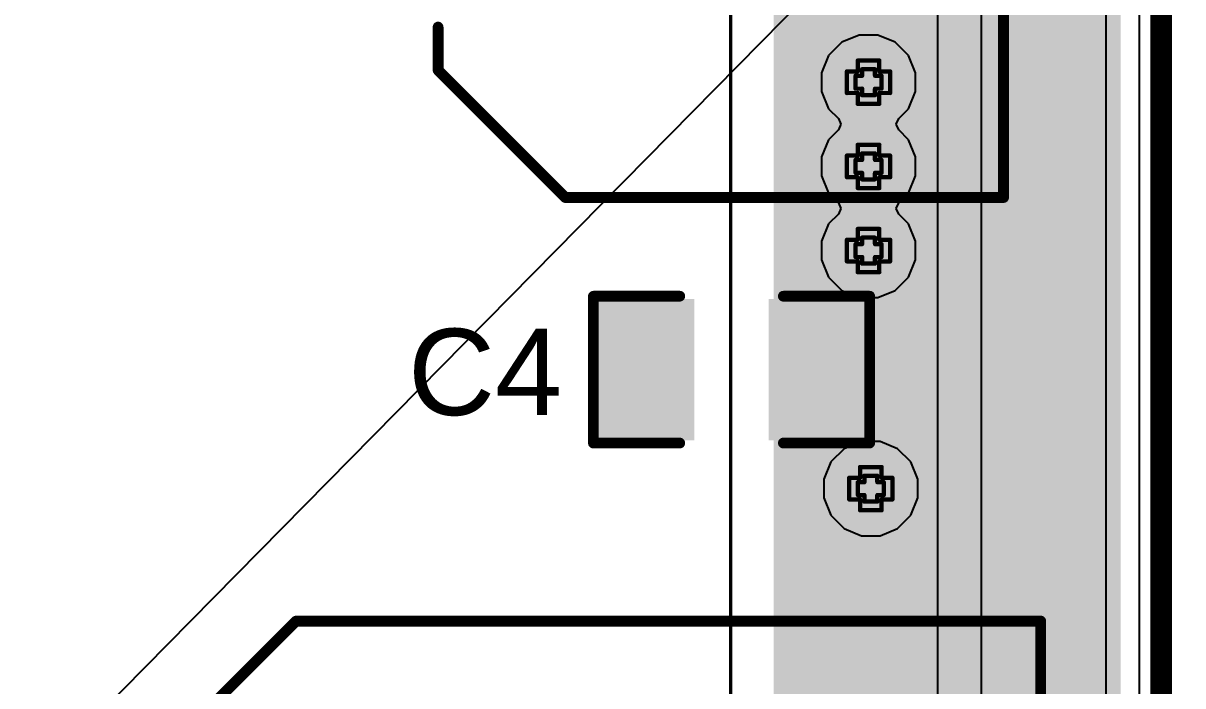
# Model space of a CAD drawing. Header units: inches. Extents: x -4 to 5258, y -4 to 5281.
# Drawn here: x 132.6 to 146.24, y 82.57 to 90.36 of the extents above; entities that cross this region are included whole.
import ezdxf

# ---------------------------------------------------------------- set-up
doc = ezdxf.new("R2010")
doc.units = ezdxf.units.IN
for name, color, linetype in [('Board Outline', 216, 'Continuous'), ('Bottom Layer', 5, 'Continuous'), ('Bottom Solder', 6, 'Continuous'), ('Drill Drawing', 1, 'Continuous'), ('Layer 1', 16, 'Continuous'), ('Layer 2', 76, 'Continuous'), ('Top Layer', 1, 'Continuous'), ('Top Overlay', 2, 'Continuous'), ('Top Paste', 8, 'Continuous'), ('Top Solder', 216, 'Continuous'), ('Via Holes', 16, 'Continuous')]:
    doc.layers.add(name, color=color, linetype=linetype)
doc.styles.add('Arial', font='', dxfattribs={"height": 0.2})
doc.styles.get('Arial').set_extended_font_data('Arial')

# ---------------------------------------------------------------- blocks, each defined once
blk = doc.blocks.new('SON_8_5_6__170')
at = {"layer": 'Top Solder'}
blk.add_line((0.323, 2.338), (-5201.151, 5129.383), dxfattribs=at)
blk = doc.blocks.new('C___0805_307')
at = {"layer": 'Top Layer'}
for points in [[(-1.524, 0.762), (-0.508, 0.762), (-0.508, -0.762), (-1.524, -0.762)], [(0.508, 0.762), (1.524, 0.762), (1.524, -0.762), (0.508, -0.762)]]:
    blk.add_hatch(color=1, dxfattribs=at).paths.add_polyline_path(points)
at = {"layer": 'Top Paste'}
for points in [[(-1.524, 0.762), (-0.508, 0.762), (-0.508, -0.762), (-1.524, -0.762)], [(0.508, 0.762), (1.524, 0.762), (1.524, -0.762), (0.508, -0.762)]]:
    blk.add_hatch(color=8, dxfattribs=at).paths.add_polyline_path(points)
at = {"layer": 'Top Solder'}
for points in [[(-1.594, 0.832), (-0.438, 0.832), (-0.438, -0.832), (-1.594, -0.832)], [(0.438, 0.832), (1.594, 0.832), (1.594, -0.832), (0.438, -0.832)]]:
    blk.add_hatch(color=216, dxfattribs=at).paths.add_polyline_path(points)
at = {"layer": 'Top Overlay'}
for points in [[(-0.61, 0.864, 0.127, 0.127, 0), (-1.626, 0.864, 0.127, 0.127, 0)], [(-1.626, 0.864, 0.127, 0.127, 0), (-1.626, -0.864, 0.127, 0.127, 0)], [(1.626, 0.864, 0.127, 0.127, 0), (0.61, 0.864, 0.127, 0.127, 0)], [(1.626, 0.864, 0.127, 0.127, 0), (1.626, -0.864, 0.127, 0.127, 0)], [(-0.61, -0.864, 0.127, 0.127, 0), (-1.626, -0.864, 0.127, 0.127, 0)], [(1.626, -0.864, 0.127, 0.127, 0), (0.61, -0.864, 0.127, 0.127, 0)]]:
    blk.add_lwpolyline(points, format="xyseb", dxfattribs=at)
for points in [[(-1.657, 0.864, 0.0635, 0.0635, 1), (-1.594, 0.864, 0.0635, 0.0635, 1)], [(-1.657, 0.864, 0.0635, 0.0635, 1), (-1.594, 0.864, 0.0635, 0.0635, 1)], [(-0.641, 0.864, 0.0635, 0.0635, 1), (-0.578, 0.864, 0.0635, 0.0635, 1)], [(0.578, 0.864, 0.0635, 0.0635, 1), (0.641, 0.864, 0.0635, 0.0635, 1)], [(1.594, 0.864, 0.0635, 0.0635, 1), (1.657, 0.864, 0.0635, 0.0635, 1)], [(1.594, 0.864, 0.0635, 0.0635, 1), (1.657, 0.864, 0.0635, 0.0635, 1)], [(-1.657, -0.864, 0.0635, 0.0635, 1), (-1.594, -0.864, 0.0635, 0.0635, 1)], [(-1.657, -0.864, 0.0635, 0.0635, 1), (-1.594, -0.864, 0.0635, 0.0635, 1)], [(-0.641, -0.864, 0.0635, 0.0635, 1), (-0.578, -0.864, 0.0635, 0.0635, 1)], [(0.578, -0.864, 0.0635, 0.0635, 1), (0.641, -0.864, 0.0635, 0.0635, 1)], [(1.594, -0.864, 0.0635, 0.0635, 1), (1.657, -0.864, 0.0635, 0.0635, 1)], [(1.594, -0.864, 0.0635, 0.0635, 1), (1.657, -0.864, 0.0635, 0.0635, 1)]]:
    blk.add_lwpolyline(points, format="xyseb", close=True, dxfattribs=at)
blk = doc.blocks.new('RVT1H470M0607_308')
at = {"layer": 'Top Layer'}
for points in [[(-4.55, 0.8), (-1.05, 0.8), (-1.05, -0.8), (-4.55, -0.8)], [(1.05, 0.8), (4.55, 0.8), (4.55, -0.8), (1.05, -0.8)]]:
    blk.add_hatch(color=1, dxfattribs=at).paths.add_polyline_path(points)
at = {"layer": 'Top Paste'}
for points in [[(-4.55, 0.8), (-1.05, 0.8), (-1.05, -0.8), (-4.55, -0.8)], [(1.05, 0.8), (4.55, 0.8), (4.55, -0.8), (1.05, -0.8)]]:
    blk.add_hatch(color=8, dxfattribs=at).paths.add_polyline_path(points)
at = {"layer": 'Top Solder'}
for points in [[(-4.652, 0.902), (-0.948, 0.902), (-0.948, -0.902), (-4.652, -0.902)], [(0.948, 0.902), (4.652, 0.902), (4.652, -0.902), (0.948, -0.902)]]:
    blk.add_hatch(color=216, dxfattribs=at).paths.add_polyline_path(points)
at = {"layer": 'Top Overlay'}
for points in [[(-3.333, 1.829, 0.127, 0.127, 0), (-1.835, 3.327, 0.127, 0.127, 0)], [(-1.835, 3.327, 0.127, 0.127, 0), (3.321, 3.327, 0.127, 0.127, 0)], [(3.321, 1.168, 0.127, 0.127, 0), (3.321, 3.327, 0.127, 0.127, 0)], [(-3.918, 1.016, 0.127, 0.127, 0), (-3.918, 1.727, 0.127, 0.127, 0)], [(-3.333, 1.321, 0.127, 0.127, 0), (-3.333, 1.829, 0.127, 0.127, 0)], [(-4.273, 1.372, 0.127, 0.127, 0), (-3.562, 1.372, 0.127, 0.127, 0)], [(3.321, -3.327, 0.127, 0.127, 0), (3.321, -1.168, 0.127, 0.127, 0)], [(-3.333, -1.829, 0.127, 0.127, 0), (-3.333, -1.321, 0.127, 0.127, 0)], [(-3.333, -1.829, 0.127, 0.127, 0), (-1.835, -3.327, 0.127, 0.127, 0)], [(-1.835, -3.327, 0.127, 0.127, 0), (3.321, -3.327, 0.127, 0.127, 0)]]:
    blk.add_lwpolyline(points, format="xyseb", dxfattribs=at)
for points in [[(-1.867, 3.327, 0.0635, 0.0635, 1), (-1.803, 3.327, 0.0635, 0.0635, 1)], [(-1.867, 3.327, 0.0635, 0.0635, 1), (-1.803, 3.327, 0.0635, 0.0635, 1)], [(3.29, 3.327, 0.0635, 0.0635, 1), (3.353, 3.327, 0.0635, 0.0635, 1)], [(3.29, 3.327, 0.0635, 0.0635, 1), (3.353, 3.327, 0.0635, 0.0635, 1)], [(-3.949, 1.727, 0.0635, 0.0635, 1), (-3.886, 1.727, 0.0635, 0.0635, 1)], [(-3.365, 1.829, 0.0635, 0.0635, 1), (-3.302, 1.829, 0.0635, 0.0635, 1)], [(-3.365, 1.829, 0.0635, 0.0635, 1), (-3.302, 1.829, 0.0635, 0.0635, 1)], [(-4.305, 1.372, 0.0635, 0.0635, 1), (-4.241, 1.372, 0.0635, 0.0635, 1)], [(-3.594, 1.372, 0.0635, 0.0635, 1), (-3.53, 1.372, 0.0635, 0.0635, 1)], [(-3.365, 1.321, 0.0635, 0.0635, 1), (-3.302, 1.321, 0.0635, 0.0635, 1)], [(3.29, 1.168, 0.0635, 0.0635, 1), (3.353, 1.168, 0.0635, 0.0635, 1)], [(-3.949, 1.016, 0.0635, 0.0635, 1), (-3.886, 1.016, 0.0635, 0.0635, 1)], [(3.29, -1.168, 0.0635, 0.0635, 1), (3.353, -1.168, 0.0635, 0.0635, 1)], [(-3.365, -1.321, 0.0635, 0.0635, 1), (-3.302, -1.321, 0.0635, 0.0635, 1)], [(-3.365, -1.829, 0.0635, 0.0635, 1), (-3.302, -1.829, 0.0635, 0.0635, 1)], [(-3.365, -1.829, 0.0635, 0.0635, 1), (-3.302, -1.829, 0.0635, 0.0635, 1)], [(-1.867, -3.327, 0.0635, 0.0635, 1), (-1.803, -3.327, 0.0635, 0.0635, 1)], [(-1.867, -3.327, 0.0635, 0.0635, 1), (-1.803, -3.327, 0.0635, 0.0635, 1)], [(3.29, -3.327, 0.0635, 0.0635, 1), (3.353, -3.327, 0.0635, 0.0635, 1)], [(3.29, -3.327, 0.0635, 0.0635, 1), (3.353, -3.327, 0.0635, 0.0635, 1)]]:
    blk.add_lwpolyline(points, format="xyseb", close=True, dxfattribs=at)
blk = doc.blocks.new('UCD_220_F_10__D___310')
at = {"layer": 'Top Layer'}
for points in [[(-6, 1.25), (-2, 1.25), (-2, -1.25), (-6, -1.25)], [(2, 1.25), (6, 1.25), (6, -1.25), (2, -1.25)]]:
    blk.add_hatch(color=1, dxfattribs=at).paths.add_polyline_path(points)
at = {"layer": 'Top Paste'}
for points in [[(-6, 1.25), (-2, 1.25), (-2, -1.25), (-6, -1.25)], [(2, 1.25), (6, 1.25), (6, -1.25), (2, -1.25)]]:
    blk.add_hatch(color=8, dxfattribs=at).paths.add_polyline_path(points)
at = {"layer": 'Top Solder'}
for points in [[(-6.102, 1.352), (-1.898, 1.352), (-1.898, -1.352), (-6.102, -1.352)], [(1.898, 1.352), (6.102, 1.352), (6.102, -1.352), (1.898, -1.352)]]:
    blk.add_hatch(color=216, dxfattribs=at).paths.add_polyline_path(points)
at = {"layer": 'Top Overlay'}
for points in [[(-5.131, 3.708, 0.127, 0.127, 0), (-3.632, 5.207, 0.127, 0.127, 0)], [(-3.632, 5.207, 0.127, 0.127, 0), (5.131, 5.207, 0.127, 0.127, 0)], [(5.131, 1.499, 0.127, 0.127, 0), (5.131, 5.207, 0.127, 0.127, 0)], [(-5.131, 1.524, 0.127, 0.127, 0), (-5.131, 3.708, 0.127, 0.127, 0)], [(-5.664, 1.618, 0.127, 0.127, 0), (-5.664, 2.121, 0.127, 0.127, 0)], [(-5.946, 1.866, 0.127, 0.127, 0), (-5.392, 1.866, 0.127, 0.127, 0)], [(-5.131, -3.708, 0.127, 0.127, 0), (-5.131, -1.524, 0.127, 0.127, 0)], [(5.131, -5.207, 0.127, 0.127, 0), (5.131, -1.499, 0.127, 0.127, 0)], [(-5.131, -3.708, 0.127, 0.127, 0), (-3.632, -5.207, 0.127, 0.127, 0)], [(-3.632, -5.207, 0.127, 0.127, 0), (5.131, -5.207, 0.127, 0.127, 0)]]:
    blk.add_lwpolyline(points, format="xyseb", dxfattribs=at)
for points in [[(-3.664, 5.207, 0.0635, 0.0635, 1), (-3.6, 5.207, 0.0635, 0.0635, 1)], [(-3.664, 5.207, 0.0635, 0.0635, 1), (-3.6, 5.207, 0.0635, 0.0635, 1)], [(5.099, 5.207, 0.0635, 0.0635, 1), (5.163, 5.207, 0.0635, 0.0635, 1)], [(5.099, 5.207, 0.0635, 0.0635, 1), (5.163, 5.207, 0.0635, 0.0635, 1)], [(-5.163, 3.708, 0.0635, 0.0635, 1), (-5.099, 3.708, 0.0635, 0.0635, 1)], [(-5.163, 3.708, 0.0635, 0.0635, 1), (-5.099, 3.708, 0.0635, 0.0635, 1)], [(-5.696, 2.121, 0.0635, 0.0635, 1), (-5.632, 2.121, 0.0635, 0.0635, 1)], [(-5.977, 1.866, 0.0635, 0.0635, 1), (-5.914, 1.866, 0.0635, 0.0635, 1)], [(-5.424, 1.866, 0.0635, 0.0635, 1), (-5.36, 1.866, 0.0635, 0.0635, 1)], [(-5.696, 1.618, 0.0635, 0.0635, 1), (-5.632, 1.618, 0.0635, 0.0635, 1)], [(-5.163, 1.524, 0.0635, 0.0635, 1), (-5.099, 1.524, 0.0635, 0.0635, 1)], [(5.099, 1.499, 0.0635, 0.0635, 1), (5.163, 1.499, 0.0635, 0.0635, 1)], [(-5.163, -1.524, 0.0635, 0.0635, 1), (-5.099, -1.524, 0.0635, 0.0635, 1)], [(5.099, -1.499, 0.0635, 0.0635, 1), (5.163, -1.499, 0.0635, 0.0635, 1)], [(-5.163, -3.708, 0.0635, 0.0635, 1), (-5.099, -3.708, 0.0635, 0.0635, 1)], [(-5.163, -3.708, 0.0635, 0.0635, 1), (-5.099, -3.708, 0.0635, 0.0635, 1)], [(-3.664, -5.207, 0.0635, 0.0635, 1), (-3.6, -5.207, 0.0635, 0.0635, 1)], [(-3.664, -5.207, 0.0635, 0.0635, 1), (-3.6, -5.207, 0.0635, 0.0635, 1)], [(5.099, -5.207, 0.0635, 0.0635, 1), (5.163, -5.207, 0.0635, 0.0635, 1)], [(5.099, -5.207, 0.0635, 0.0635, 1), (5.163, -5.207, 0.0635, 0.0635, 1)]]:
    blk.add_lwpolyline(points, format="xyseb", close=True, dxfattribs=at)

msp = doc.modelspace()

# ---------------------------------------------------------------- hatches: boundary and pattern name
at = {"layer": 'Bottom Layer'}
h = msp.add_hatch(color=5, dxfattribs=at)
edge = h.paths.add_edge_path()
edge.add_arc((142.546, 89.669), 0.3, 0, 360)
h = msp.add_hatch(color=5, dxfattribs=at)
edge = h.paths.add_edge_path()
edge.add_arc((142.546, 88.678), 0.3, 0, 360)
h = msp.add_hatch(color=5, dxfattribs=at)
edge = h.paths.add_edge_path()
edge.add_arc((142.546, 87.688), 0.3, 0, 360)
h = msp.add_hatch(color=5, dxfattribs=at)
edge = h.paths.add_edge_path()
edge.add_arc((142.573, 84.887), 0.3, 0, 360)
at = {"layer": 'Bottom Solder'}
h = msp.add_hatch(color=6, dxfattribs=at)
edge = h.paths.add_edge_path()
edge.add_arc((142.546, 89.669), 0.402, 0, 360)
h = msp.add_hatch(color=6, dxfattribs=at)
edge = h.paths.add_edge_path()
edge.add_arc((142.546, 88.678), 0.402, 0, 360)
h = msp.add_hatch(color=6, dxfattribs=at)
edge = h.paths.add_edge_path()
edge.add_arc((142.546, 87.688), 0.402, 0, 360)
h = msp.add_hatch(color=6, dxfattribs=at)
edge = h.paths.add_edge_path()
edge.add_arc((142.573, 84.887), 0.402, 0, 360)
at = {"layer": 'Layer 1'}
h = msp.add_hatch(color=16, dxfattribs=at)
edge = h.paths.add_edge_path()
edge.add_arc((142.546, 89.669), 0.3, 0, 360)
h = msp.add_hatch(color=16, dxfattribs=at)
edge = h.paths.add_edge_path()
edge.add_arc((142.546, 88.678), 0.3, 0, 360)
h = msp.add_hatch(color=16, dxfattribs=at)
edge = h.paths.add_edge_path()
edge.add_arc((142.546, 87.688), 0.3, 0, 360)
h = msp.add_hatch(color=16, dxfattribs=at)
edge = h.paths.add_edge_path()
edge.add_arc((142.573, 84.887), 0.3, 0, 360)
at = {"layer": 'Layer 2'}
h = msp.add_hatch(color=76, dxfattribs=at)
edge = h.paths.add_edge_path()
edge.add_arc((142.546, 89.669), 0.3, 0, 360)
h = msp.add_hatch(color=76, dxfattribs=at)
edge = h.paths.add_edge_path()
edge.add_arc((142.546, 88.678), 0.3, 0, 360)
h = msp.add_hatch(color=76, dxfattribs=at)
edge = h.paths.add_edge_path()
edge.add_arc((142.546, 87.688), 0.3, 0, 360)
h = msp.add_hatch(color=76, dxfattribs=at)
edge = h.paths.add_edge_path()
edge.add_arc((142.573, 84.887), 0.3, 0, 360)
at = {"layer": 'Top Layer'}
msp.add_hatch(color=1, dxfattribs=at).paths.add_polyline_path([(141.43, 65.903), (145.515, 65.903), (145.515, 92.51), (141.43, 92.51)])
h = msp.add_hatch(color=1, dxfattribs=at)
edge = h.paths.add_edge_path()
edge.add_arc((142.546, 89.669), 0.3, 0, 360)
h = msp.add_hatch(color=1, dxfattribs=at)
edge = h.paths.add_edge_path()
edge.add_arc((142.546, 88.678), 0.3, 0, 360)
h = msp.add_hatch(color=1, dxfattribs=at)
edge = h.paths.add_edge_path()
edge.add_arc((142.546, 87.688), 0.3, 0, 360)
h = msp.add_hatch(color=1, dxfattribs=at)
edge = h.paths.add_edge_path()
edge.add_arc((142.573, 84.887), 0.3, 0, 360)
at = {"layer": 'Top Solder'}
h = msp.add_hatch(color=216, dxfattribs=at)
edge = h.paths.add_edge_path()
edge.add_arc((142.546, 89.669), 0.402, 0, 360)
h = msp.add_hatch(color=216, dxfattribs=at)
edge = h.paths.add_edge_path()
edge.add_arc((142.546, 88.678), 0.402, 0, 360)
h = msp.add_hatch(color=216, dxfattribs=at)
edge = h.paths.add_edge_path()
edge.add_arc((142.546, 87.688), 0.402, 0, 360)
h = msp.add_hatch(color=216, dxfattribs=at)
edge = h.paths.add_edge_path()
edge.add_arc((142.573, 84.887), 0.402, 0, 360)
at = {"layer": 'Via Holes'}
h = msp.add_hatch(color=7, dxfattribs=at)
edge = h.paths.add_edge_path()
edge.add_arc((142.546, 89.669), 0.15, 0, 360)
h = msp.add_hatch(color=7, dxfattribs=at)
edge = h.paths.add_edge_path()
edge.add_arc((142.546, 88.678), 0.15, 0, 360)
h = msp.add_hatch(color=7, dxfattribs=at)
edge = h.paths.add_edge_path()
edge.add_arc((142.546, 87.688), 0.15, 0, 360)
h = msp.add_hatch(color=7, dxfattribs=at)
edge = h.paths.add_edge_path()
edge.add_arc((142.573, 84.887), 0.15, 0, 360)

# ---------------------------------------------------------------- linework, layer by layer
at = {"layer": 'Board Outline'}
msp.add_lwpolyline([(145.991, -3.991, 0.254, 0.254, 0), (145.991, 106.009, 0.254, 0.254, 0)], format="xyseb", dxfattribs=at)
at = {"layer": 'Bottom Layer'}
for p, q in [((145.34, 98.381), (145.34, 80.467)), ((142.436, 90.223), (142.232, 90.139)), ((142.656, 90.223), (142.436, 90.223)), ((142.86, 90.139), (142.656, 90.223)), ((142.232, 90.139), (142.076, 89.983)), ((143.016, 89.983), (142.86, 90.139)), ((142.076, 89.983), (141.992, 89.779)), ((143.1, 89.779), (143.016, 89.983)), ((141.992, 89.779), (141.992, 89.559)), ((143.1, 89.559), (143.1, 89.779)), ((141.992, 89.559), (142.076, 89.355)), ((143.016, 89.355), (143.1, 89.559)), ((142.076, 89.355), (142.192, 89.24)), ((142.901, 89.24), (143.016, 89.355)), ((142.192, 89.24), (142.221, 89.174)), ((142.221, 89.174), (142.192, 89.107)), ((142.871, 89.174), (142.901, 89.24)), ((142.901, 89.107), (142.871, 89.174)), ((142.076, 88.992), (141.992, 88.789)), ((142.192, 89.107), (142.076, 88.992)), ((143.016, 88.992), (142.901, 89.107)), ((143.1, 88.789), (143.016, 88.992)), ((141.992, 88.789), (141.992, 88.568)), ((143.1, 88.568), (143.1, 88.789)), ((141.992, 88.568), (142.076, 88.365)), ((143.016, 88.365), (143.1, 88.568)), ((142.076, 88.365), (142.192, 88.249)), ((142.901, 88.249), (143.016, 88.365)), ((142.192, 88.249), (142.221, 88.183)), ((142.221, 88.183), (142.192, 88.117)), ((142.871, 88.183), (142.901, 88.249)), ((142.901, 88.117), (142.871, 88.183)), ((142.192, 88.117), (142.076, 88.002)), ((143.016, 88.002), (142.901, 88.117)), ((142.076, 88.002), (141.992, 87.798)), ((143.1, 87.798), (143.016, 88.002)), ((141.992, 87.798), (141.992, 87.578)), ((143.1, 87.578), (143.1, 87.798)), ((141.992, 87.578), (142.076, 87.374)), ((143.016, 87.374), (143.1, 87.578)), ((142.076, 87.374), (142.232, 87.218)), ((142.86, 87.218), (143.016, 87.374)), ((142.232, 87.218), (142.436, 87.134)), ((142.656, 87.134), (142.86, 87.218)), ((142.436, 87.134), (142.656, 87.134)), ((142.463, 85.441), (142.259, 85.357)), ((142.683, 85.441), (142.463, 85.441)), ((142.887, 85.357), (142.683, 85.441)), ((142.259, 85.357), (142.104, 85.201)), ((143.043, 85.201), (142.887, 85.357)), ((142.104, 85.201), (142.019, 84.997)), ((143.127, 84.997), (143.043, 85.201)), ((142.019, 84.997), (142.019, 84.777)), ((143.127, 84.777), (143.127, 84.997)), ((142.019, 84.777), (142.104, 84.573)), ((143.043, 84.573), (143.127, 84.777)), ((142.104, 84.573), (142.259, 84.417)), ((142.887, 84.417), (143.043, 84.573)), ((142.259, 84.417), (142.463, 84.333)), ((142.683, 84.333), (142.887, 84.417)), ((142.463, 84.333), (142.683, 84.333))]:
    msp.add_line(p, q, dxfattribs=at)
at = {"layer": 'Drill Drawing'}
for points in [[(142.419, 89.796, 0.0508, 0.0508, 0), (142.419, 89.923, 0.0508, 0.0508, 0)], [(142.419, 89.923, 0.0508, 0.0508, 0), (142.673, 89.923, 0.0508, 0.0508, 0)], [(142.673, 89.796, 0.0508, 0.0508, 0), (142.673, 89.923, 0.0508, 0.0508, 0)], [(142.292, 89.542, 0.0508, 0.0508, 0), (142.292, 89.796, 0.0508, 0.0508, 0)], [(142.292, 89.796, 0.0508, 0.0508, 0), (142.419, 89.796, 0.0508, 0.0508, 0)], [(142.47, 89.745, 0.0508, 0.0508, 0), (142.47, 89.821, 0.0508, 0.0508, 0)], [(142.47, 89.821, 0.0508, 0.0508, 0), (142.622, 89.821, 0.0508, 0.0508, 0)], [(142.622, 89.745, 0.0508, 0.0508, 0), (142.622, 89.821, 0.0508, 0.0508, 0)], [(142.673, 89.796, 0.0508, 0.0508, 0), (142.8, 89.796, 0.0508, 0.0508, 0)], [(142.8, 89.542, 0.0508, 0.0508, 0), (142.8, 89.796, 0.0508, 0.0508, 0)], [(142.394, 89.593, 0.0508, 0.0508, 0), (142.394, 89.745, 0.0508, 0.0508, 0)], [(142.394, 89.745, 0.0508, 0.0508, 0), (142.47, 89.745, 0.0508, 0.0508, 0)], [(142.622, 89.745, 0.0508, 0.0508, 0), (142.699, 89.745, 0.0508, 0.0508, 0)], [(142.699, 89.593, 0.0508, 0.0508, 0), (142.699, 89.745, 0.0508, 0.0508, 0)], [(142.292, 89.542, 0.0508, 0.0508, 0), (142.419, 89.542, 0.0508, 0.0508, 0)], [(142.394, 89.593, 0.0508, 0.0508, 0), (142.47, 89.593, 0.0508, 0.0508, 0)], [(142.419, 89.415, 0.0508, 0.0508, 0), (142.419, 89.542, 0.0508, 0.0508, 0)], [(142.47, 89.517, 0.0508, 0.0508, 0), (142.47, 89.593, 0.0508, 0.0508, 0)], [(142.47, 89.517, 0.0508, 0.0508, 0), (142.622, 89.517, 0.0508, 0.0508, 0)], [(142.622, 89.593, 0.0508, 0.0508, 0), (142.699, 89.593, 0.0508, 0.0508, 0)], [(142.622, 89.517, 0.0508, 0.0508, 0), (142.622, 89.593, 0.0508, 0.0508, 0)], [(142.673, 89.542, 0.0508, 0.0508, 0), (142.8, 89.542, 0.0508, 0.0508, 0)], [(142.673, 89.415, 0.0508, 0.0508, 0), (142.673, 89.542, 0.0508, 0.0508, 0)], [(142.419, 89.415, 0.0508, 0.0508, 0), (142.673, 89.415, 0.0508, 0.0508, 0)], [(142.419, 88.805, 0.0508, 0.0508, 0), (142.419, 88.932, 0.0508, 0.0508, 0)], [(142.419, 88.932, 0.0508, 0.0508, 0), (142.673, 88.932, 0.0508, 0.0508, 0)], [(142.47, 88.755, 0.0508, 0.0508, 0), (142.47, 88.831, 0.0508, 0.0508, 0)], [(142.47, 88.831, 0.0508, 0.0508, 0), (142.622, 88.831, 0.0508, 0.0508, 0)], [(142.622, 88.755, 0.0508, 0.0508, 0), (142.622, 88.831, 0.0508, 0.0508, 0)], [(142.673, 88.805, 0.0508, 0.0508, 0), (142.673, 88.932, 0.0508, 0.0508, 0)], [(142.292, 88.551, 0.0508, 0.0508, 0), (142.292, 88.805, 0.0508, 0.0508, 0)], [(142.292, 88.805, 0.0508, 0.0508, 0), (142.419, 88.805, 0.0508, 0.0508, 0)], [(142.394, 88.602, 0.0508, 0.0508, 0), (142.394, 88.755, 0.0508, 0.0508, 0)], [(142.394, 88.755, 0.0508, 0.0508, 0), (142.47, 88.755, 0.0508, 0.0508, 0)], [(142.622, 88.755, 0.0508, 0.0508, 0), (142.699, 88.755, 0.0508, 0.0508, 0)], [(142.673, 88.805, 0.0508, 0.0508, 0), (142.8, 88.805, 0.0508, 0.0508, 0)], [(142.699, 88.602, 0.0508, 0.0508, 0), (142.699, 88.755, 0.0508, 0.0508, 0)], [(142.8, 88.551, 0.0508, 0.0508, 0), (142.8, 88.805, 0.0508, 0.0508, 0)], [(142.292, 88.551, 0.0508, 0.0508, 0), (142.419, 88.551, 0.0508, 0.0508, 0)], [(142.394, 88.602, 0.0508, 0.0508, 0), (142.47, 88.602, 0.0508, 0.0508, 0)], [(142.419, 88.424, 0.0508, 0.0508, 0), (142.419, 88.551, 0.0508, 0.0508, 0)], [(142.47, 88.526, 0.0508, 0.0508, 0), (142.47, 88.602, 0.0508, 0.0508, 0)], [(142.622, 88.602, 0.0508, 0.0508, 0), (142.699, 88.602, 0.0508, 0.0508, 0)], [(142.622, 88.526, 0.0508, 0.0508, 0), (142.622, 88.602, 0.0508, 0.0508, 0)], [(142.673, 88.551, 0.0508, 0.0508, 0), (142.8, 88.551, 0.0508, 0.0508, 0)], [(142.673, 88.424, 0.0508, 0.0508, 0), (142.673, 88.551, 0.0508, 0.0508, 0)], [(142.419, 88.424, 0.0508, 0.0508, 0), (142.673, 88.424, 0.0508, 0.0508, 0)], [(142.47, 88.526, 0.0508, 0.0508, 0), (142.622, 88.526, 0.0508, 0.0508, 0)], [(142.419, 87.815, 0.0508, 0.0508, 0), (142.419, 87.942, 0.0508, 0.0508, 0)], [(142.419, 87.942, 0.0508, 0.0508, 0), (142.673, 87.942, 0.0508, 0.0508, 0)], [(142.673, 87.815, 0.0508, 0.0508, 0), (142.673, 87.942, 0.0508, 0.0508, 0)], [(142.292, 87.561, 0.0508, 0.0508, 0), (142.292, 87.815, 0.0508, 0.0508, 0)], [(142.292, 87.815, 0.0508, 0.0508, 0), (142.419, 87.815, 0.0508, 0.0508, 0)], [(142.394, 87.612, 0.0508, 0.0508, 0), (142.394, 87.764, 0.0508, 0.0508, 0)], [(142.394, 87.764, 0.0508, 0.0508, 0), (142.47, 87.764, 0.0508, 0.0508, 0)], [(142.47, 87.764, 0.0508, 0.0508, 0), (142.47, 87.84, 0.0508, 0.0508, 0)], [(142.47, 87.84, 0.0508, 0.0508, 0), (142.622, 87.84, 0.0508, 0.0508, 0)], [(142.622, 87.764, 0.0508, 0.0508, 0), (142.622, 87.84, 0.0508, 0.0508, 0)], [(142.622, 87.764, 0.0508, 0.0508, 0), (142.699, 87.764, 0.0508, 0.0508, 0)], [(142.673, 87.815, 0.0508, 0.0508, 0), (142.8, 87.815, 0.0508, 0.0508, 0)], [(142.699, 87.612, 0.0508, 0.0508, 0), (142.699, 87.764, 0.0508, 0.0508, 0)], [(142.8, 87.561, 0.0508, 0.0508, 0), (142.8, 87.815, 0.0508, 0.0508, 0)], [(142.394, 87.612, 0.0508, 0.0508, 0), (142.47, 87.612, 0.0508, 0.0508, 0)], [(142.47, 87.535, 0.0508, 0.0508, 0), (142.47, 87.612, 0.0508, 0.0508, 0)], [(142.622, 87.612, 0.0508, 0.0508, 0), (142.699, 87.612, 0.0508, 0.0508, 0)], [(142.622, 87.535, 0.0508, 0.0508, 0), (142.622, 87.612, 0.0508, 0.0508, 0)], [(142.292, 87.561, 0.0508, 0.0508, 0), (142.419, 87.561, 0.0508, 0.0508, 0)], [(142.419, 87.434, 0.0508, 0.0508, 0), (142.419, 87.561, 0.0508, 0.0508, 0)], [(142.47, 87.535, 0.0508, 0.0508, 0), (142.622, 87.535, 0.0508, 0.0508, 0)], [(142.673, 87.561, 0.0508, 0.0508, 0), (142.8, 87.561, 0.0508, 0.0508, 0)], [(142.673, 87.434, 0.0508, 0.0508, 0), (142.673, 87.561, 0.0508, 0.0508, 0)], [(142.419, 87.434, 0.0508, 0.0508, 0), (142.673, 87.434, 0.0508, 0.0508, 0)], [(142.446, 85.014, 0.0508, 0.0508, 0), (142.446, 85.141, 0.0508, 0.0508, 0)], [(142.446, 85.141, 0.0508, 0.0508, 0), (142.7, 85.141, 0.0508, 0.0508, 0)], [(142.7, 85.014, 0.0508, 0.0508, 0), (142.7, 85.141, 0.0508, 0.0508, 0)], [(142.319, 84.76, 0.0508, 0.0508, 0), (142.319, 85.014, 0.0508, 0.0508, 0)], [(142.319, 85.014, 0.0508, 0.0508, 0), (142.446, 85.014, 0.0508, 0.0508, 0)], [(142.497, 84.963, 0.0508, 0.0508, 0), (142.497, 85.039, 0.0508, 0.0508, 0)], [(142.497, 85.039, 0.0508, 0.0508, 0), (142.649, 85.039, 0.0508, 0.0508, 0)], [(142.649, 84.963, 0.0508, 0.0508, 0), (142.649, 85.039, 0.0508, 0.0508, 0)], [(142.7, 85.014, 0.0508, 0.0508, 0), (142.827, 85.014, 0.0508, 0.0508, 0)], [(142.827, 84.76, 0.0508, 0.0508, 0), (142.827, 85.014, 0.0508, 0.0508, 0)], [(142.421, 84.811, 0.0508, 0.0508, 0), (142.421, 84.963, 0.0508, 0.0508, 0)], [(142.421, 84.963, 0.0508, 0.0508, 0), (142.497, 84.963, 0.0508, 0.0508, 0)], [(142.649, 84.963, 0.0508, 0.0508, 0), (142.726, 84.963, 0.0508, 0.0508, 0)], [(142.726, 84.811, 0.0508, 0.0508, 0), (142.726, 84.963, 0.0508, 0.0508, 0)], [(142.319, 84.76, 0.0508, 0.0508, 0), (142.446, 84.76, 0.0508, 0.0508, 0)], [(142.421, 84.811, 0.0508, 0.0508, 0), (142.497, 84.811, 0.0508, 0.0508, 0)], [(142.446, 84.633, 0.0508, 0.0508, 0), (142.446, 84.76, 0.0508, 0.0508, 0)], [(142.497, 84.734, 0.0508, 0.0508, 0), (142.497, 84.811, 0.0508, 0.0508, 0)], [(142.497, 84.734, 0.0508, 0.0508, 0), (142.649, 84.734, 0.0508, 0.0508, 0)], [(142.649, 84.811, 0.0508, 0.0508, 0), (142.726, 84.811, 0.0508, 0.0508, 0)], [(142.649, 84.734, 0.0508, 0.0508, 0), (142.649, 84.811, 0.0508, 0.0508, 0)], [(142.7, 84.76, 0.0508, 0.0508, 0), (142.827, 84.76, 0.0508, 0.0508, 0)], [(142.7, 84.633, 0.0508, 0.0508, 0), (142.7, 84.76, 0.0508, 0.0508, 0)], [(142.446, 84.633, 0.0508, 0.0508, 0), (142.7, 84.633, 0.0508, 0.0508, 0)]]:
    msp.add_lwpolyline(points, format="xyseb", dxfattribs=at)
for points in [[(142.406, 89.923, 0.0254, 0.0254, 1), (142.432, 89.923, 0.0254, 0.0254, 1)], [(142.406, 89.923, 0.0254, 0.0254, 1), (142.432, 89.923, 0.0254, 0.0254, 1)], [(142.66, 89.923, 0.0254, 0.0254, 1), (142.686, 89.923, 0.0254, 0.0254, 1)], [(142.66, 89.923, 0.0254, 0.0254, 1), (142.686, 89.923, 0.0254, 0.0254, 1)], [(142.279, 89.796, 0.0254, 0.0254, 1), (142.305, 89.796, 0.0254, 0.0254, 1)], [(142.279, 89.796, 0.0254, 0.0254, 1), (142.305, 89.796, 0.0254, 0.0254, 1)], [(142.406, 89.796, 0.0254, 0.0254, 1), (142.432, 89.796, 0.0254, 0.0254, 1)], [(142.406, 89.796, 0.0254, 0.0254, 1), (142.432, 89.796, 0.0254, 0.0254, 1)], [(142.457, 89.821, 0.0254, 0.0254, 1), (142.483, 89.821, 0.0254, 0.0254, 1)], [(142.457, 89.821, 0.0254, 0.0254, 1), (142.483, 89.821, 0.0254, 0.0254, 1)], [(142.61, 89.821, 0.0254, 0.0254, 1), (142.635, 89.821, 0.0254, 0.0254, 1)], [(142.61, 89.821, 0.0254, 0.0254, 1), (142.635, 89.821, 0.0254, 0.0254, 1)], [(142.66, 89.796, 0.0254, 0.0254, 1), (142.686, 89.796, 0.0254, 0.0254, 1)], [(142.66, 89.796, 0.0254, 0.0254, 1), (142.686, 89.796, 0.0254, 0.0254, 1)], [(142.787, 89.796, 0.0254, 0.0254, 1), (142.813, 89.796, 0.0254, 0.0254, 1)], [(142.787, 89.796, 0.0254, 0.0254, 1), (142.813, 89.796, 0.0254, 0.0254, 1)], [(142.381, 89.745, 0.0254, 0.0254, 1), (142.406, 89.745, 0.0254, 0.0254, 1)], [(142.381, 89.745, 0.0254, 0.0254, 1), (142.406, 89.745, 0.0254, 0.0254, 1)], [(142.457, 89.745, 0.0254, 0.0254, 1), (142.483, 89.745, 0.0254, 0.0254, 1)], [(142.457, 89.745, 0.0254, 0.0254, 1), (142.483, 89.745, 0.0254, 0.0254, 1)], [(142.61, 89.745, 0.0254, 0.0254, 1), (142.635, 89.745, 0.0254, 0.0254, 1)], [(142.61, 89.745, 0.0254, 0.0254, 1), (142.635, 89.745, 0.0254, 0.0254, 1)], [(142.686, 89.745, 0.0254, 0.0254, 1), (142.711, 89.745, 0.0254, 0.0254, 1)], [(142.686, 89.745, 0.0254, 0.0254, 1), (142.711, 89.745, 0.0254, 0.0254, 1)], [(142.279, 89.542, 0.0254, 0.0254, 1), (142.305, 89.542, 0.0254, 0.0254, 1)], [(142.279, 89.542, 0.0254, 0.0254, 1), (142.305, 89.542, 0.0254, 0.0254, 1)], [(142.381, 89.593, 0.0254, 0.0254, 1), (142.406, 89.593, 0.0254, 0.0254, 1)], [(142.381, 89.593, 0.0254, 0.0254, 1), (142.406, 89.593, 0.0254, 0.0254, 1)], [(142.406, 89.542, 0.0254, 0.0254, 1), (142.432, 89.542, 0.0254, 0.0254, 1)], [(142.406, 89.542, 0.0254, 0.0254, 1), (142.432, 89.542, 0.0254, 0.0254, 1)], [(142.457, 89.593, 0.0254, 0.0254, 1), (142.483, 89.593, 0.0254, 0.0254, 1)], [(142.457, 89.593, 0.0254, 0.0254, 1), (142.483, 89.593, 0.0254, 0.0254, 1)], [(142.457, 89.517, 0.0254, 0.0254, 1), (142.483, 89.517, 0.0254, 0.0254, 1)], [(142.457, 89.517, 0.0254, 0.0254, 1), (142.483, 89.517, 0.0254, 0.0254, 1)], [(142.61, 89.593, 0.0254, 0.0254, 1), (142.635, 89.593, 0.0254, 0.0254, 1)], [(142.61, 89.593, 0.0254, 0.0254, 1), (142.635, 89.593, 0.0254, 0.0254, 1)], [(142.61, 89.517, 0.0254, 0.0254, 1), (142.635, 89.517, 0.0254, 0.0254, 1)], [(142.61, 89.517, 0.0254, 0.0254, 1), (142.635, 89.517, 0.0254, 0.0254, 1)], [(142.66, 89.542, 0.0254, 0.0254, 1), (142.686, 89.542, 0.0254, 0.0254, 1)], [(142.66, 89.542, 0.0254, 0.0254, 1), (142.686, 89.542, 0.0254, 0.0254, 1)], [(142.686, 89.593, 0.0254, 0.0254, 1), (142.711, 89.593, 0.0254, 0.0254, 1)], [(142.686, 89.593, 0.0254, 0.0254, 1), (142.711, 89.593, 0.0254, 0.0254, 1)], [(142.787, 89.542, 0.0254, 0.0254, 1), (142.813, 89.542, 0.0254, 0.0254, 1)], [(142.787, 89.542, 0.0254, 0.0254, 1), (142.813, 89.542, 0.0254, 0.0254, 1)], [(142.406, 89.415, 0.0254, 0.0254, 1), (142.432, 89.415, 0.0254, 0.0254, 1)], [(142.406, 89.415, 0.0254, 0.0254, 1), (142.432, 89.415, 0.0254, 0.0254, 1)], [(142.66, 89.415, 0.0254, 0.0254, 1), (142.686, 89.415, 0.0254, 0.0254, 1)], [(142.66, 89.415, 0.0254, 0.0254, 1), (142.686, 89.415, 0.0254, 0.0254, 1)], [(142.406, 88.932, 0.0254, 0.0254, 1), (142.432, 88.932, 0.0254, 0.0254, 1)], [(142.406, 88.932, 0.0254, 0.0254, 1), (142.432, 88.932, 0.0254, 0.0254, 1)], [(142.457, 88.831, 0.0254, 0.0254, 1), (142.483, 88.831, 0.0254, 0.0254, 1)], [(142.457, 88.831, 0.0254, 0.0254, 1), (142.483, 88.831, 0.0254, 0.0254, 1)], [(142.61, 88.831, 0.0254, 0.0254, 1), (142.635, 88.831, 0.0254, 0.0254, 1)], [(142.61, 88.831, 0.0254, 0.0254, 1), (142.635, 88.831, 0.0254, 0.0254, 1)], [(142.66, 88.932, 0.0254, 0.0254, 1), (142.686, 88.932, 0.0254, 0.0254, 1)], [(142.66, 88.932, 0.0254, 0.0254, 1), (142.686, 88.932, 0.0254, 0.0254, 1)], [(142.279, 88.805, 0.0254, 0.0254, 1), (142.305, 88.805, 0.0254, 0.0254, 1)], [(142.279, 88.805, 0.0254, 0.0254, 1), (142.305, 88.805, 0.0254, 0.0254, 1)], [(142.381, 88.755, 0.0254, 0.0254, 1), (142.406, 88.755, 0.0254, 0.0254, 1)], [(142.381, 88.755, 0.0254, 0.0254, 1), (142.406, 88.755, 0.0254, 0.0254, 1)], [(142.406, 88.805, 0.0254, 0.0254, 1), (142.432, 88.805, 0.0254, 0.0254, 1)], [(142.406, 88.805, 0.0254, 0.0254, 1), (142.432, 88.805, 0.0254, 0.0254, 1)], [(142.457, 88.755, 0.0254, 0.0254, 1), (142.483, 88.755, 0.0254, 0.0254, 1)], [(142.457, 88.755, 0.0254, 0.0254, 1), (142.483, 88.755, 0.0254, 0.0254, 1)], [(142.61, 88.755, 0.0254, 0.0254, 1), (142.635, 88.755, 0.0254, 0.0254, 1)], [(142.61, 88.755, 0.0254, 0.0254, 1), (142.635, 88.755, 0.0254, 0.0254, 1)], [(142.66, 88.805, 0.0254, 0.0254, 1), (142.686, 88.805, 0.0254, 0.0254, 1)], [(142.66, 88.805, 0.0254, 0.0254, 1), (142.686, 88.805, 0.0254, 0.0254, 1)], [(142.686, 88.755, 0.0254, 0.0254, 1), (142.711, 88.755, 0.0254, 0.0254, 1)], [(142.686, 88.755, 0.0254, 0.0254, 1), (142.711, 88.755, 0.0254, 0.0254, 1)], [(142.787, 88.805, 0.0254, 0.0254, 1), (142.813, 88.805, 0.0254, 0.0254, 1)], [(142.787, 88.805, 0.0254, 0.0254, 1), (142.813, 88.805, 0.0254, 0.0254, 1)], [(142.279, 88.551, 0.0254, 0.0254, 1), (142.305, 88.551, 0.0254, 0.0254, 1)], [(142.279, 88.551, 0.0254, 0.0254, 1), (142.305, 88.551, 0.0254, 0.0254, 1)], [(142.381, 88.602, 0.0254, 0.0254, 1), (142.406, 88.602, 0.0254, 0.0254, 1)], [(142.381, 88.602, 0.0254, 0.0254, 1), (142.406, 88.602, 0.0254, 0.0254, 1)], [(142.406, 88.551, 0.0254, 0.0254, 1), (142.432, 88.551, 0.0254, 0.0254, 1)], [(142.406, 88.551, 0.0254, 0.0254, 1), (142.432, 88.551, 0.0254, 0.0254, 1)], [(142.457, 88.602, 0.0254, 0.0254, 1), (142.483, 88.602, 0.0254, 0.0254, 1)], [(142.457, 88.602, 0.0254, 0.0254, 1), (142.483, 88.602, 0.0254, 0.0254, 1)], [(142.61, 88.602, 0.0254, 0.0254, 1), (142.635, 88.602, 0.0254, 0.0254, 1)], [(142.61, 88.602, 0.0254, 0.0254, 1), (142.635, 88.602, 0.0254, 0.0254, 1)], [(142.66, 88.551, 0.0254, 0.0254, 1), (142.686, 88.551, 0.0254, 0.0254, 1)], [(142.66, 88.551, 0.0254, 0.0254, 1), (142.686, 88.551, 0.0254, 0.0254, 1)], [(142.686, 88.602, 0.0254, 0.0254, 1), (142.711, 88.602, 0.0254, 0.0254, 1)], [(142.686, 88.602, 0.0254, 0.0254, 1), (142.711, 88.602, 0.0254, 0.0254, 1)], [(142.787, 88.551, 0.0254, 0.0254, 1), (142.813, 88.551, 0.0254, 0.0254, 1)], [(142.787, 88.551, 0.0254, 0.0254, 1), (142.813, 88.551, 0.0254, 0.0254, 1)], [(142.406, 88.424, 0.0254, 0.0254, 1), (142.432, 88.424, 0.0254, 0.0254, 1)], [(142.406, 88.424, 0.0254, 0.0254, 1), (142.432, 88.424, 0.0254, 0.0254, 1)], [(142.457, 88.526, 0.0254, 0.0254, 1), (142.483, 88.526, 0.0254, 0.0254, 1)], [(142.457, 88.526, 0.0254, 0.0254, 1), (142.483, 88.526, 0.0254, 0.0254, 1)], [(142.61, 88.526, 0.0254, 0.0254, 1), (142.635, 88.526, 0.0254, 0.0254, 1)], [(142.61, 88.526, 0.0254, 0.0254, 1), (142.635, 88.526, 0.0254, 0.0254, 1)], [(142.66, 88.424, 0.0254, 0.0254, 1), (142.686, 88.424, 0.0254, 0.0254, 1)], [(142.66, 88.424, 0.0254, 0.0254, 1), (142.686, 88.424, 0.0254, 0.0254, 1)], [(142.406, 87.942, 0.0254, 0.0254, 1), (142.432, 87.942, 0.0254, 0.0254, 1)], [(142.406, 87.942, 0.0254, 0.0254, 1), (142.432, 87.942, 0.0254, 0.0254, 1)], [(142.66, 87.942, 0.0254, 0.0254, 1), (142.686, 87.942, 0.0254, 0.0254, 1)], [(142.66, 87.942, 0.0254, 0.0254, 1), (142.686, 87.942, 0.0254, 0.0254, 1)], [(142.279, 87.815, 0.0254, 0.0254, 1), (142.305, 87.815, 0.0254, 0.0254, 1)], [(142.279, 87.815, 0.0254, 0.0254, 1), (142.305, 87.815, 0.0254, 0.0254, 1)], [(142.381, 87.764, 0.0254, 0.0254, 1), (142.406, 87.764, 0.0254, 0.0254, 1)], [(142.381, 87.764, 0.0254, 0.0254, 1), (142.406, 87.764, 0.0254, 0.0254, 1)], [(142.406, 87.815, 0.0254, 0.0254, 1), (142.432, 87.815, 0.0254, 0.0254, 1)], [(142.406, 87.815, 0.0254, 0.0254, 1), (142.432, 87.815, 0.0254, 0.0254, 1)], [(142.457, 87.84, 0.0254, 0.0254, 1), (142.483, 87.84, 0.0254, 0.0254, 1)], [(142.457, 87.84, 0.0254, 0.0254, 1), (142.483, 87.84, 0.0254, 0.0254, 1)], [(142.457, 87.764, 0.0254, 0.0254, 1), (142.483, 87.764, 0.0254, 0.0254, 1)], [(142.457, 87.764, 0.0254, 0.0254, 1), (142.483, 87.764, 0.0254, 0.0254, 1)], [(142.61, 87.84, 0.0254, 0.0254, 1), (142.635, 87.84, 0.0254, 0.0254, 1)], [(142.61, 87.84, 0.0254, 0.0254, 1), (142.635, 87.84, 0.0254, 0.0254, 1)], [(142.61, 87.764, 0.0254, 0.0254, 1), (142.635, 87.764, 0.0254, 0.0254, 1)], [(142.61, 87.764, 0.0254, 0.0254, 1), (142.635, 87.764, 0.0254, 0.0254, 1)], [(142.66, 87.815, 0.0254, 0.0254, 1), (142.686, 87.815, 0.0254, 0.0254, 1)], [(142.66, 87.815, 0.0254, 0.0254, 1), (142.686, 87.815, 0.0254, 0.0254, 1)], [(142.686, 87.764, 0.0254, 0.0254, 1), (142.711, 87.764, 0.0254, 0.0254, 1)], [(142.686, 87.764, 0.0254, 0.0254, 1), (142.711, 87.764, 0.0254, 0.0254, 1)], [(142.787, 87.815, 0.0254, 0.0254, 1), (142.813, 87.815, 0.0254, 0.0254, 1)], [(142.787, 87.815, 0.0254, 0.0254, 1), (142.813, 87.815, 0.0254, 0.0254, 1)], [(142.381, 87.612, 0.0254, 0.0254, 1), (142.406, 87.612, 0.0254, 0.0254, 1)], [(142.381, 87.612, 0.0254, 0.0254, 1), (142.406, 87.612, 0.0254, 0.0254, 1)], [(142.457, 87.612, 0.0254, 0.0254, 1), (142.483, 87.612, 0.0254, 0.0254, 1)], [(142.457, 87.612, 0.0254, 0.0254, 1), (142.483, 87.612, 0.0254, 0.0254, 1)], [(142.61, 87.612, 0.0254, 0.0254, 1), (142.635, 87.612, 0.0254, 0.0254, 1)], [(142.61, 87.612, 0.0254, 0.0254, 1), (142.635, 87.612, 0.0254, 0.0254, 1)], [(142.686, 87.612, 0.0254, 0.0254, 1), (142.711, 87.612, 0.0254, 0.0254, 1)], [(142.686, 87.612, 0.0254, 0.0254, 1), (142.711, 87.612, 0.0254, 0.0254, 1)], [(142.279, 87.561, 0.0254, 0.0254, 1), (142.305, 87.561, 0.0254, 0.0254, 1)], [(142.279, 87.561, 0.0254, 0.0254, 1), (142.305, 87.561, 0.0254, 0.0254, 1)], [(142.406, 87.561, 0.0254, 0.0254, 1), (142.432, 87.561, 0.0254, 0.0254, 1)], [(142.406, 87.561, 0.0254, 0.0254, 1), (142.432, 87.561, 0.0254, 0.0254, 1)], [(142.457, 87.535, 0.0254, 0.0254, 1), (142.483, 87.535, 0.0254, 0.0254, 1)], [(142.457, 87.535, 0.0254, 0.0254, 1), (142.483, 87.535, 0.0254, 0.0254, 1)], [(142.61, 87.535, 0.0254, 0.0254, 1), (142.635, 87.535, 0.0254, 0.0254, 1)], [(142.61, 87.535, 0.0254, 0.0254, 1), (142.635, 87.535, 0.0254, 0.0254, 1)], [(142.66, 87.561, 0.0254, 0.0254, 1), (142.686, 87.561, 0.0254, 0.0254, 1)], [(142.66, 87.561, 0.0254, 0.0254, 1), (142.686, 87.561, 0.0254, 0.0254, 1)], [(142.787, 87.561, 0.0254, 0.0254, 1), (142.813, 87.561, 0.0254, 0.0254, 1)], [(142.787, 87.561, 0.0254, 0.0254, 1), (142.813, 87.561, 0.0254, 0.0254, 1)], [(142.406, 87.434, 0.0254, 0.0254, 1), (142.432, 87.434, 0.0254, 0.0254, 1)], [(142.406, 87.434, 0.0254, 0.0254, 1), (142.432, 87.434, 0.0254, 0.0254, 1)], [(142.66, 87.434, 0.0254, 0.0254, 1), (142.686, 87.434, 0.0254, 0.0254, 1)], [(142.66, 87.434, 0.0254, 0.0254, 1), (142.686, 87.434, 0.0254, 0.0254, 1)], [(142.433, 85.141, 0.0254, 0.0254, 1), (142.459, 85.141, 0.0254, 0.0254, 1)], [(142.433, 85.141, 0.0254, 0.0254, 1), (142.459, 85.141, 0.0254, 0.0254, 1)], [(142.687, 85.141, 0.0254, 0.0254, 1), (142.713, 85.141, 0.0254, 0.0254, 1)], [(142.687, 85.141, 0.0254, 0.0254, 1), (142.713, 85.141, 0.0254, 0.0254, 1)], [(142.306, 85.014, 0.0254, 0.0254, 1), (142.332, 85.014, 0.0254, 0.0254, 1)], [(142.306, 85.014, 0.0254, 0.0254, 1), (142.332, 85.014, 0.0254, 0.0254, 1)], [(142.433, 85.014, 0.0254, 0.0254, 1), (142.459, 85.014, 0.0254, 0.0254, 1)], [(142.433, 85.014, 0.0254, 0.0254, 1), (142.459, 85.014, 0.0254, 0.0254, 1)], [(142.484, 85.039, 0.0254, 0.0254, 1), (142.51, 85.039, 0.0254, 0.0254, 1)], [(142.484, 85.039, 0.0254, 0.0254, 1), (142.51, 85.039, 0.0254, 0.0254, 1)], [(142.637, 85.039, 0.0254, 0.0254, 1), (142.662, 85.039, 0.0254, 0.0254, 1)], [(142.637, 85.039, 0.0254, 0.0254, 1), (142.662, 85.039, 0.0254, 0.0254, 1)], [(142.687, 85.014, 0.0254, 0.0254, 1), (142.713, 85.014, 0.0254, 0.0254, 1)], [(142.687, 85.014, 0.0254, 0.0254, 1), (142.713, 85.014, 0.0254, 0.0254, 1)], [(142.814, 85.014, 0.0254, 0.0254, 1), (142.84, 85.014, 0.0254, 0.0254, 1)], [(142.814, 85.014, 0.0254, 0.0254, 1), (142.84, 85.014, 0.0254, 0.0254, 1)], [(142.408, 84.963, 0.0254, 0.0254, 1), (142.433, 84.963, 0.0254, 0.0254, 1)], [(142.408, 84.963, 0.0254, 0.0254, 1), (142.433, 84.963, 0.0254, 0.0254, 1)], [(142.484, 84.963, 0.0254, 0.0254, 1), (142.51, 84.963, 0.0254, 0.0254, 1)], [(142.484, 84.963, 0.0254, 0.0254, 1), (142.51, 84.963, 0.0254, 0.0254, 1)], [(142.637, 84.963, 0.0254, 0.0254, 1), (142.662, 84.963, 0.0254, 0.0254, 1)], [(142.637, 84.963, 0.0254, 0.0254, 1), (142.662, 84.963, 0.0254, 0.0254, 1)], [(142.713, 84.963, 0.0254, 0.0254, 1), (142.738, 84.963, 0.0254, 0.0254, 1)], [(142.713, 84.963, 0.0254, 0.0254, 1), (142.738, 84.963, 0.0254, 0.0254, 1)], [(142.306, 84.76, 0.0254, 0.0254, 1), (142.332, 84.76, 0.0254, 0.0254, 1)], [(142.306, 84.76, 0.0254, 0.0254, 1), (142.332, 84.76, 0.0254, 0.0254, 1)], [(142.408, 84.811, 0.0254, 0.0254, 1), (142.433, 84.811, 0.0254, 0.0254, 1)], [(142.408, 84.811, 0.0254, 0.0254, 1), (142.433, 84.811, 0.0254, 0.0254, 1)], [(142.433, 84.76, 0.0254, 0.0254, 1), (142.459, 84.76, 0.0254, 0.0254, 1)], [(142.433, 84.76, 0.0254, 0.0254, 1), (142.459, 84.76, 0.0254, 0.0254, 1)], [(142.484, 84.811, 0.0254, 0.0254, 1), (142.51, 84.811, 0.0254, 0.0254, 1)], [(142.484, 84.811, 0.0254, 0.0254, 1), (142.51, 84.811, 0.0254, 0.0254, 1)], [(142.484, 84.734, 0.0254, 0.0254, 1), (142.51, 84.734, 0.0254, 0.0254, 1)], [(142.484, 84.734, 0.0254, 0.0254, 1), (142.51, 84.734, 0.0254, 0.0254, 1)], [(142.637, 84.811, 0.0254, 0.0254, 1), (142.662, 84.811, 0.0254, 0.0254, 1)], [(142.637, 84.811, 0.0254, 0.0254, 1), (142.662, 84.811, 0.0254, 0.0254, 1)], [(142.637, 84.734, 0.0254, 0.0254, 1), (142.662, 84.734, 0.0254, 0.0254, 1)], [(142.637, 84.734, 0.0254, 0.0254, 1), (142.662, 84.734, 0.0254, 0.0254, 1)], [(142.687, 84.76, 0.0254, 0.0254, 1), (142.713, 84.76, 0.0254, 0.0254, 1)], [(142.687, 84.76, 0.0254, 0.0254, 1), (142.713, 84.76, 0.0254, 0.0254, 1)], [(142.713, 84.811, 0.0254, 0.0254, 1), (142.738, 84.811, 0.0254, 0.0254, 1)], [(142.713, 84.811, 0.0254, 0.0254, 1), (142.738, 84.811, 0.0254, 0.0254, 1)], [(142.814, 84.76, 0.0254, 0.0254, 1), (142.84, 84.76, 0.0254, 0.0254, 1)], [(142.814, 84.76, 0.0254, 0.0254, 1), (142.84, 84.76, 0.0254, 0.0254, 1)], [(142.433, 84.633, 0.0254, 0.0254, 1), (142.459, 84.633, 0.0254, 0.0254, 1)], [(142.433, 84.633, 0.0254, 0.0254, 1), (142.459, 84.633, 0.0254, 0.0254, 1)], [(142.687, 84.633, 0.0254, 0.0254, 1), (142.713, 84.633, 0.0254, 0.0254, 1)], [(142.687, 84.633, 0.0254, 0.0254, 1), (142.713, 84.633, 0.0254, 0.0254, 1)]]:
    msp.add_lwpolyline(points, format="xyseb", close=True, dxfattribs=at)
at = {"layer": 'Layer 1'}
for p, q in [((145.732, 105.75), (145.732, -3.732)), ((143.874, 58.685), (143.874, 96.776)), ((143.356, 92.664), (143.356, 58.685))]:
    msp.add_line(p, q, dxfattribs=at)
at = {"layer": 'Top Layer'}
for p, q in [((140.934, 64.949), (140.934, 93.072)), ((145.991, 93.072), (145.991, 64.949)), ((140.912, 92.51), (140.912, 79.889))]:
    msp.add_line(p, q, dxfattribs=at)

# ---------------------------------------------------------------- block references
for name, p, rotation in [('SON_8_5_6__170', (128.371, 79.737), 270), ('C___0805_307', (140.934, 86.287), 180)]:
    msp.add_blockref(name, p, dxfattribs=dict(rotation=rotation))
for name, p in [('RVT1H470M0607_308', (140.814, 91.639)), ('UCD_220_F_10__D___310', (139.441, 78.121))]:
    msp.add_blockref(name, p)

# ---------------------------------------------------------------- texts
at = {"layer": 'Top Overlay', "style": 'Arial'}
msp.add_text('C4', height=1.016, dxfattribs=at).set_placement((137.126, 85.752))

doc.saveas('drawing.dxf')
